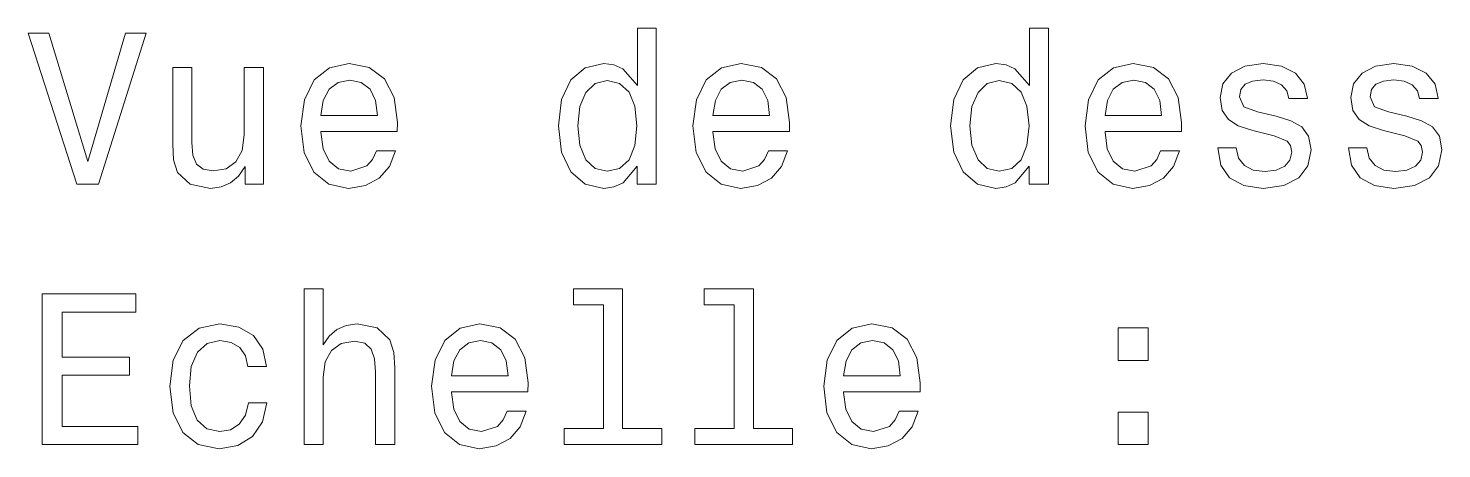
# Model space of a CAD drawing. Extents: x 145 to 857, y 42 to 790.
# Drawn here: x 427.61 to 460.45, y 192.82 to 202.58 of the extents above; entities that cross this region are included whole.
import ezdxf

# ---------------------------------------------------------------- set-up
doc = ezdxf.new("R2010")
doc.units = 0

msp = doc.modelspace()

# ---------------------------------------------------------------- linework, layer by layer
at = {"color": 7, "lineweight": 13}
for points in [[(429.868, 202.464), (428.991, 199.484), (428.088, 202.464), (427.609, 202.464), (428.738, 198.959), (429.243, 198.959), (430.347, 202.464)], [(441.755, 199.378), (441.755, 198.959), (442.199, 198.959), (442.199, 202.58), (441.76, 202.58), (441.76, 201.254), (441.422, 201.637), (441.215, 201.728), (440.978, 201.763), (440.55, 201.662), (440.217, 201.38), (440, 200.926), (439.924, 200.316), (440, 199.706), (440.217, 199.247), (440.55, 198.959), (440.978, 198.863), (441.215, 198.899), (441.427, 198.989)], [(450.863, 199.378), (450.863, 198.959), (451.307, 198.959), (451.307, 202.58), (450.868, 202.58), (450.868, 201.254), (450.53, 201.637), (450.323, 201.728), (450.086, 201.763), (449.658, 201.662), (449.325, 201.38), (449.108, 200.926), (449.032, 200.316), (449.108, 199.706), (449.325, 199.247), (449.658, 198.959), (450.086, 198.863), (450.323, 198.899), (450.535, 198.989)], [(433.071, 201.667), (432.627, 201.667), (432.627, 200.104), (432.576, 199.741), (432.43, 199.479), (432.203, 199.317), (431.906, 199.267), (431.669, 199.307), (431.517, 199.428), (431.432, 199.635), (431.411, 199.927), (431.411, 201.667), (430.968, 201.667), (430.968, 199.887), (430.983, 199.529), (431.079, 199.231), (431.371, 198.959), (431.84, 198.863), (432.092, 198.899), (432.309, 198.989), (432.496, 199.146), (432.647, 199.373), (432.647, 198.959), (433.071, 198.959)], [(434.407, 200.185), (436.182, 200.185), (436.187, 200.391), (436.107, 200.971), (435.885, 201.405), (435.532, 201.667), (435.063, 201.763), (434.604, 201.662), (434.251, 201.38), (434.024, 200.921), (433.943, 200.316), (434.019, 199.695), (434.246, 199.242), (434.594, 198.959), (435.048, 198.863), (435.441, 198.929), (435.764, 199.1), (436.001, 199.373), (436.137, 199.736), (435.698, 199.736), (435.607, 199.534), (435.476, 199.383), (435.103, 199.262), (434.816, 199.317), (434.599, 199.494), (434.457, 199.781), (434.407, 200.169)], [(443.515, 200.185), (445.29, 200.185), (445.295, 200.391), (445.215, 200.971), (444.993, 201.405), (444.64, 201.667), (444.171, 201.763), (443.712, 201.662), (443.359, 201.38), (443.132, 200.921), (443.051, 200.316), (443.127, 199.695), (443.354, 199.242), (443.702, 198.959), (444.156, 198.863), (444.549, 198.929), (444.872, 199.1), (445.109, 199.373), (445.245, 199.736), (444.806, 199.736), (444.715, 199.534), (444.584, 199.383), (444.211, 199.262), (443.924, 199.317), (443.707, 199.494), (443.566, 199.781), (443.515, 200.169)], [(452.623, 200.185), (454.398, 200.185), (454.403, 200.391), (454.323, 200.971), (454.101, 201.405), (453.748, 201.667), (453.279, 201.763), (452.82, 201.662), (452.467, 201.38), (452.24, 200.921), (452.159, 200.316), (452.235, 199.695), (452.462, 199.242), (452.81, 198.959), (453.264, 198.863), (453.657, 198.929), (453.98, 199.1), (454.217, 199.373), (454.353, 199.736), (453.914, 199.736), (453.823, 199.534), (453.692, 199.383), (453.319, 199.262), (453.032, 199.317), (452.815, 199.494), (452.674, 199.781), (452.623, 200.169)], [(456.597, 200.538), (456.169, 200.639), (455.851, 200.755), (455.745, 200.992), (455.775, 201.158), (455.881, 201.279), (456.053, 201.355), (456.3, 201.385), (456.537, 201.355), (456.723, 201.264), (456.844, 201.128), (456.895, 200.946), (457.329, 200.946), (457.329, 200.956), (457.253, 201.284), (457.046, 201.541), (456.723, 201.703), (456.3, 201.763), (455.871, 201.703), (455.558, 201.536), (455.362, 201.289), (455.301, 200.976), (455.347, 200.674), (455.488, 200.462), (455.72, 200.311), (456.058, 200.205), (456.552, 200.084), (456.854, 199.958), (456.935, 199.857), (456.965, 199.706), (456.92, 199.519), (456.799, 199.378), (456.602, 199.287), (456.34, 199.257), (456.063, 199.287), (455.861, 199.393), (455.725, 199.564), (455.669, 199.801), (455.241, 199.801), (455.311, 199.398), (455.518, 199.105), (455.846, 198.929), (456.3, 198.863), (456.774, 198.929), (457.122, 199.105), (457.334, 199.388), (457.409, 199.756), (457.354, 200.074), (457.197, 200.291), (456.94, 200.432)], [(459.633, 200.538), (459.205, 200.639), (458.887, 200.755), (458.781, 200.992), (458.811, 201.158), (458.917, 201.279), (459.089, 201.355), (459.336, 201.385), (459.573, 201.355), (459.759, 201.264), (459.88, 201.128), (459.931, 200.946), (460.365, 200.946), (460.365, 200.956), (460.289, 201.284), (460.082, 201.541), (459.759, 201.703), (459.336, 201.763), (458.907, 201.703), (458.594, 201.536), (458.398, 201.289), (458.337, 200.976), (458.383, 200.674), (458.524, 200.462), (458.756, 200.311), (459.094, 200.205), (459.588, 200.084), (459.891, 199.958), (459.971, 199.857), (460.001, 199.706), (459.956, 199.519), (459.835, 199.378), (459.638, 199.287), (459.376, 199.257), (459.099, 199.287), (458.897, 199.393), (458.761, 199.564), (458.705, 199.801), (458.277, 199.801), (458.347, 199.398), (458.554, 199.105), (458.882, 198.929), (459.336, 198.863), (459.81, 198.929), (460.158, 199.105), (460.37, 199.388), (460.445, 199.756), (460.39, 200.074), (460.233, 200.291), (459.976, 200.432)], [(434.407, 200.558), (434.463, 200.906), (434.599, 201.163), (434.805, 201.319), (435.078, 201.375), (435.345, 201.319), (435.552, 201.163), (435.678, 200.906), (435.723, 200.558)], [(441.054, 201.365), (441.347, 201.294), (441.568, 201.097), (441.7, 200.77), (441.75, 200.316), (441.7, 199.857), (441.568, 199.529), (441.347, 199.327), (441.054, 199.262), (440.777, 199.327), (440.565, 199.529), (440.424, 199.862), (440.378, 200.316), (440.424, 200.765), (440.565, 201.092), (440.777, 201.294)], [(443.515, 200.558), (443.571, 200.906), (443.707, 201.163), (443.914, 201.319), (444.186, 201.375), (444.453, 201.319), (444.66, 201.163), (444.786, 200.906), (444.831, 200.558)], [(450.162, 201.365), (450.455, 201.294), (450.677, 201.097), (450.808, 200.77), (450.858, 200.316), (450.808, 199.857), (450.677, 199.529), (450.455, 199.327), (450.162, 199.262), (449.885, 199.327), (449.673, 199.529), (449.532, 199.862), (449.486, 200.316), (449.532, 200.765), (449.673, 201.092), (449.885, 201.294)], [(452.623, 200.558), (452.679, 200.906), (452.815, 201.163), (453.022, 201.319), (453.294, 201.375), (453.561, 201.319), (453.768, 201.163), (453.894, 200.906), (453.939, 200.558)], [(427.932, 192.912), (430.151, 192.912), (430.151, 193.336), (428.396, 193.336), (428.396, 194.521), (429.959, 194.521), (429.959, 194.94), (428.396, 194.94), (428.396, 195.989), (430.11, 195.989), (430.11, 196.412), (427.932, 196.412)], [(434.019, 192.912), (434.463, 192.912), (434.463, 194.476), (434.508, 194.834), (434.654, 195.096), (434.881, 195.257), (435.184, 195.318), (435.426, 195.267), (435.577, 195.131), (435.653, 194.904), (435.678, 194.602), (435.678, 192.912), (436.122, 192.912), (436.122, 194.693), (436.102, 195.051), (436.011, 195.348), (435.713, 195.62), (435.249, 195.716), (434.997, 195.681), (434.78, 195.585), (434.599, 195.434), (434.463, 195.227), (434.463, 196.533), (434.019, 196.533)], [(440.973, 196.16), (440.973, 193.285), (440.061, 193.285), (440.061, 192.912), (442.325, 192.912), (442.325, 193.285), (441.417, 193.285), (441.417, 196.533), (440.277, 196.533), (440.277, 196.16)], [(444.009, 196.16), (444.009, 193.285), (443.097, 193.285), (443.097, 192.912), (445.361, 192.912), (445.361, 193.285), (444.453, 193.285), (444.453, 196.533), (443.313, 196.533), (443.313, 196.16)], [(432.707, 194.723), (433.146, 194.723), (433.055, 195.126), (432.839, 195.444), (432.501, 195.641), (432.062, 195.716), (431.578, 195.615), (431.21, 195.333), (430.978, 194.874), (430.897, 194.259), (430.973, 193.649), (431.2, 193.195), (431.558, 192.912), (432.047, 192.816), (432.481, 192.892), (432.818, 193.104), (433.05, 193.437), (433.151, 193.881), (432.728, 193.881), (432.652, 193.598), (432.511, 193.386), (432.309, 193.255), (432.062, 193.215), (431.754, 193.28), (431.532, 193.482), (431.396, 193.81), (431.351, 194.274), (431.396, 194.728), (431.537, 195.056), (431.764, 195.257), (432.062, 195.328), (432.324, 195.283), (432.521, 195.167), (432.652, 194.975)], [(437.443, 194.138), (439.218, 194.138), (439.223, 194.345), (439.143, 194.925), (438.921, 195.358), (438.568, 195.62), (438.099, 195.716), (437.64, 195.615), (437.287, 195.333), (437.06, 194.874), (436.979, 194.269), (437.055, 193.649), (437.282, 193.195), (437.63, 192.912), (438.084, 192.816), (438.477, 192.882), (438.8, 193.053), (439.037, 193.326), (439.173, 193.689), (438.734, 193.689), (438.643, 193.487), (438.512, 193.336), (438.139, 193.215), (437.852, 193.27), (437.635, 193.447), (437.494, 193.734), (437.443, 194.123)], [(446.551, 194.138), (448.326, 194.138), (448.331, 194.345), (448.251, 194.925), (448.029, 195.358), (447.676, 195.62), (447.207, 195.716), (446.748, 195.615), (446.395, 195.333), (446.168, 194.874), (446.087, 194.269), (446.163, 193.649), (446.39, 193.195), (446.738, 192.912), (447.192, 192.816), (447.585, 192.882), (447.908, 193.053), (448.145, 193.326), (448.281, 193.689), (447.842, 193.689), (447.751, 193.487), (447.62, 193.336), (447.247, 193.215), (446.96, 193.27), (446.743, 193.447), (446.602, 193.734), (446.551, 194.123)], [(452.931, 194.869), (453.627, 194.869), (453.627, 195.62), (452.931, 195.62)], [(437.443, 194.511), (437.499, 194.859), (437.635, 195.116), (437.841, 195.273), (438.114, 195.328), (438.381, 195.273), (438.588, 195.116), (438.714, 194.859), (438.759, 194.511)], [(446.551, 194.511), (446.607, 194.859), (446.743, 195.116), (446.95, 195.273), (447.222, 195.328), (447.489, 195.273), (447.696, 195.116), (447.822, 194.859), (447.867, 194.511)], [(452.931, 192.912), (453.627, 192.912), (453.627, 193.664), (452.931, 193.664)]]:
    msp.add_lwpolyline(points, close=True, dxfattribs=at)

doc.saveas('drawing.dxf')
